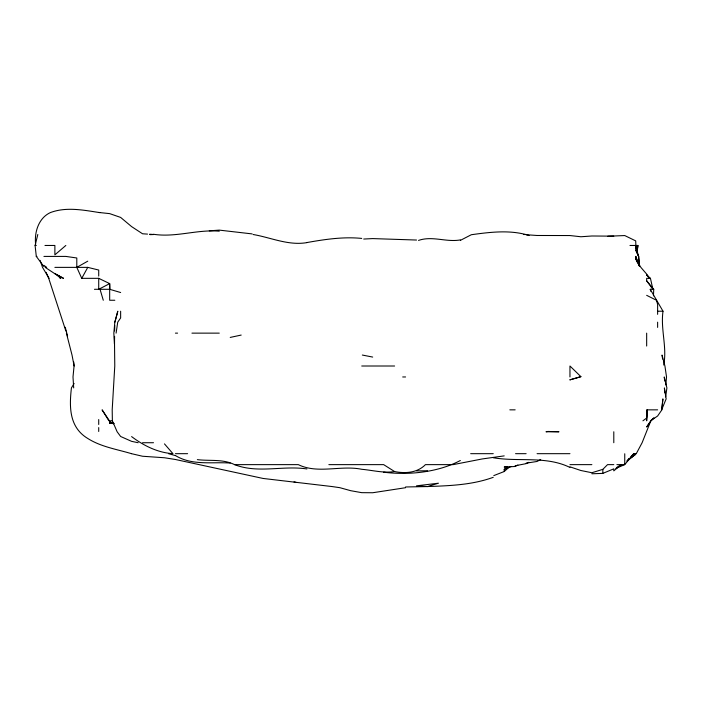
<?xml version="1.0" encoding="UTF-8"?>
<svg xmlns="http://www.w3.org/2000/svg" width="702" height="702" viewBox="0 0 702 702"><rect width="100%" height="100%" fill="white"/><g stroke="black" fill="none" stroke-linecap="round" stroke-linejoin="round"><path stroke-width="1.05" d="M653.457 295.867L653.729 289.294L650.236 289.294L663.004 311.214C660.424 329.291 667.269 347.218 663.697 365.014M114.435 336.416L114.777 366.005L112.197 409.845L112.373 420.805L117.129 431.765L120.639 436.486L131.599 441.347L138.18 442.725M114.593 330.94L114.786 325.456M657.616 409.845L647.314 409.845L646.665 420.805L646.665 409.845M647.314 409.845L646.665 418.067L642.935 420.805M665.821 384.933L666.523 376.965L664.926 366.005L662.039 355.045L662.583 359.038M637.021 249.447L637.434 245.463L637.074 251.439L637.916 245.463L629.966 245.463M637.083 252.43L637.916 245.463M665.654 396.893L666.9 387.925L664.232 376.965L664.715 380.949M116.093 333.134L117.725 322.174L120.639 317.945L120.639 311.214M43.928 266.576L36.293 256.414L35.1 245.463L37.811 234.503M114.9 322.174L117.804 311.214L114.83 322.174L113.829 333.134L114.479 344.094L114.601 336.416M636.266 453.676L642.119 442.725L650.842 420.805L646.665 427L650.982 420.805L653.931 418.015M580.914 376.667L569.954 379.843L580.914 376.667L569.954 366.005L569.954 376.965M94.454 289.294L109.907 289.294L109.679 283.617L98.719 278.334L81.748 278.334L87.759 267.374L98.719 270.042L98.719 276.088M74.114 383.511L71.42 387.925C69.2 407.186 69.2 427.272 87.759 438.469C101 446.876 116.734 449.245 131.511 453.676M635.705 453.676L633.783 453.676L624.745 464.627L624.745 453.764M627.009 460.819L629.264 458.432M630.773 456.853L633.783 453.676M624.745 464.11L624.227 464.636L616.891 464.636M569.954 466.839L580.914 470.516L591.874 472.736L602.834 469.357L607.537 464.636L613.794 464.636M653.72 418.015L650.587 420.805L657.625 415.996L661.881 409.845L662.907 398.885L661.626 409.845L666.154 398.885L664.399 387.925L664.847 392.909M508.897 467.392L504.203 471.533L493.804 475.596M65.839 245.463L54.879 254.852L54.879 245.463L44.972 245.463M627.097 461.214L635.705 453.957L628.966 459.047M628.123 459.828L635.705 454.413M197.35 459.634C209.88 461.188 222.815 458.818 234.582 464.636L298.306 464.636C317.804 474.236 340.803 464.97 361.732 469.287C372.709 470.252 383.546 473.306 394.612 471.56C405.379 473.692 417.357 472.885 425.447 464.636L453.115 464.636L482.283 458.941L504.203 455.879M616.584 467.532L621.235 464.636L613.794 470.866L613.794 468.839L602.834 473.385L591.874 473.78M504.203 471.13L504.203 469.348L507.678 467.26M460.363 460.494C437.846 472.402 408.687 475.377 383.652 472.183M81.748 278.334L76.799 267.374L87.759 261.17M540.733 459.459L537.074 461.46L526.123 463.18M460.363 240.382L471.323 234.731C489.118 232.257 508.055 229.887 525.693 234.503L529.106 235.495M507.186 466.461L504.203 467.049L515.154 466.479L517.874 465.101M528.86 462.293L526.123 463.653L515.154 465.768L515.154 466.479M615.777 468.427L624.701 464.636M504.203 469.348L511.17 466.505M427.483 486.556L438.443 483.213L416.532 485.828L427.483 486.556L405.572 486.977M493.243 477.316C472.174 485.003 449.736 485.74 427.588 486.556M230.221 337.425L241.181 335.065M418.524 240.417C432.45 235.6 446.375 242.471 460.363 239.908M405.572 487.706L372.692 492.743L361.732 492.664L350.772 490.707L339.812 487.679L332.09 486.556L263.101 478.457L175.43 459.494L164.47 457.757L142.55 456.247L131.599 453.703M306.941 242.55C324.965 239.329 343.401 236.583 361.732 238.417M607.809 236.249L624.745 235.556L635.705 240.883L635.994 248.447M209.301 230.844L219.27 230.116L252.141 233.906M363.724 239.04L372.692 238.592L416.532 240.04M306.941 242.62C288.329 245.805 270.928 237.539 253.115 234.503M150.228 234.626L153.51 234.503L149.526 234.24M416.532 470.902L427.483 470.752M147.534 234.108L142.55 233.775L131.599 226.606L120.639 217.418L109.679 213.627L98.719 212.46C82.862 209.977 65.874 206.748 50.386 212.583C38.584 217.971 34.24 232.265 35.627 244.366M150.228 234.503L153.51 234.503M523.587 234.503L525.693 234.503M35.1 245.463L36.32 245.463M36.293 256.414L36.96 256.414M43.928 256.414L65.839 256.414L76.799 257.985L76.799 267.374M54.879 267.374L87.759 267.374M650.438 278.334L646.665 278.334L646.665 280.818L652.886 289.294L650.438 278.334L646.665 274.93L649.403 278.334L646.665 274.087L640.873 267.374L635.705 258.775L635.705 256.414L638.908 265.382M114.821 300.254L109.679 300.254L109.679 283.617L98.719 289.294L98.719 278.334M657.625 311.214L663.004 311.214M175.43 333.134L177.58 333.134M191.944 333.134L219.27 333.134M361.732 366.005L394.612 366.005M402.694 376.965L405.572 376.965M509.827 409.845L515.154 409.845M112.346 420.805L109.679 420.805L109.679 421.849L113.663 423.675L109.679 422.788L113.663 423.288M142.55 442.725L153.51 442.725M175.43 453.676L187.609 453.676M470.673 453.676L493.243 453.676M515.558 453.676L526.123 453.676M537.074 453.676L569.954 453.676M328.861 464.636L383.652 464.636L394.612 471.56M569.954 464.636L591.874 464.636M613.794 236.153L591.874 235.995L580.914 236.758L569.954 235.547L537.074 235.486L526.123 234.714M114.057 423.367L109.679 423.28L113.663 423.596L109.679 421.805M153.51 234.275C175.711 237.715 197.201 229.256 219.27 231.195M230.221 463.057C211.872 461.776 191.988 465.759 175.43 455.537M306.941 468.954C282.836 465.286 257.915 473.78 234.582 464.636M98.719 212.46L99.982 212.583M493.243 457.739C518.76 462.074 545.796 455.651 569.954 467.427M362.337 355.045L372.692 357.072M293.989 481.932L295.981 482.344M168.515 453.676L175.43 455.607M109.679 289.294L120.639 292.523M646.665 295.331L656.449 300.254L657.625 304.352L657.625 314.338M45.191 267.374L54.879 273.745L63.522 278.334L54.879 273.587L60.872 278.334L58.88 275.86M131.599 436.591C143.594 445.638 157.757 452.729 172.938 453.676L164.47 443.883M43.928 265.374L46.709 267.374M646.665 280.818L653.729 289.294M58.652 275.86L60.53 278.334L59.407 276.491M109.433 420.805L102.088 409.845L108.898 420.805M49.079 278.334L42.524 267.374L40.119 260.407M59.301 276.491L60.407 278.334M638.644 256.414L635.705 249.912L638.627 256.414L639.452 266.383L638.627 256.414L635.705 246.13L636.617 251.272M635.705 258.775L637.434 262.601M46.104 272.358L48.719 278.334L65.839 330.94M67.576 336.118L65.242 327.229M635.801 256.414L638.855 265.382M100.044 289.294L103.282 300.254M650.236 289.294L650.789 291.286M66.4 333.134L72.016 355.045L74.122 366.005M635.705 245.463L636.696 251.439M73.754 362.021L74.07 366.005L72.999 376.965L73.692 387.925M657.625 322.174L657.625 327.404M646.665 333.134L646.665 346.042M613.794 431.765L613.794 442.725M602.834 469.357L602.834 473.385M98.719 419.542L98.719 424.473M98.719 427.579L98.719 431.476M548.034 431.458L545.989 431.765L558.994 431.765L548.034 431.458"/></g></svg>
